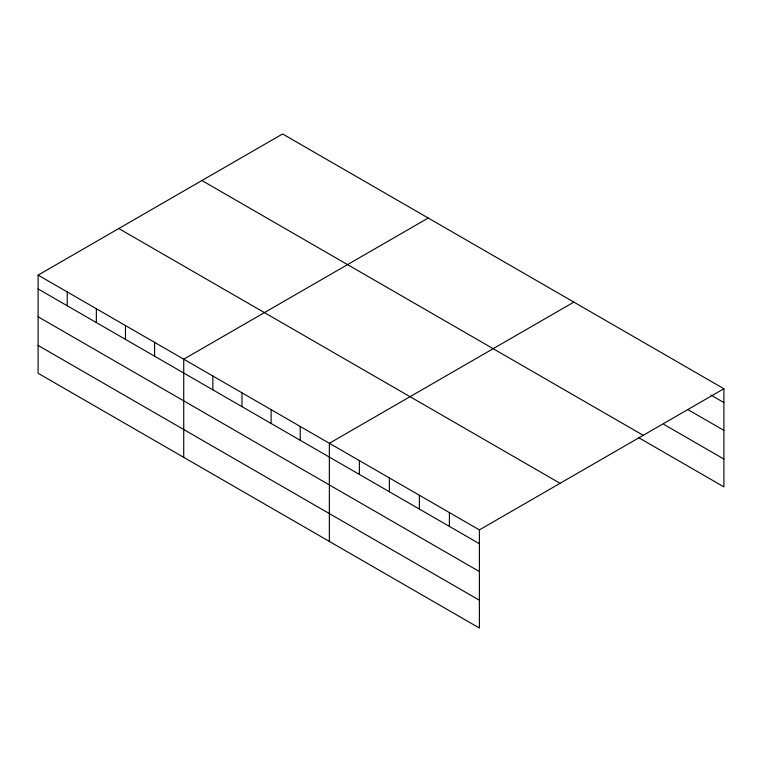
<?xml version="1.0" encoding="UTF-8"?>
<svg xmlns="http://www.w3.org/2000/svg" width="762" height="762" viewBox="0 0 762 762"><rect width="100%" height="100%" fill="white"/><g stroke="black" fill="none" stroke-linecap="round" stroke-linejoin="round"><path stroke-width="1.14" d="M38.1 275.12L479.393 529.895L479.393 628.05L38.1 373.266L38.1 275.12L282.607 133.95L723.9 388.734L723.9 486.88L638.88 437.798M428.234 218.027L183.728 359.197L183.728 457.343M573.862 302.104L329.355 443.274L329.355 541.42M479.393 529.895L723.9 388.734M710.898 395.049L723.9 402.555M687.886 409.594L723.9 430.387M663.883 424.405L723.9 459.057M201.92 180.537L643.214 435.312M118.786 228.533L560.08 483.308M38.1 288.941L479.393 543.725M38.1 316.773L479.393 571.548M38.1 345.443L479.393 600.218M449.389 512.569L449.389 526.399M419.376 495.243L419.376 509.073M389.372 477.917L389.372 491.747M359.359 460.6L359.359 474.421M300.228 426.453L300.228 440.284M271.101 409.642L271.101 423.462M241.983 392.821L241.983 406.651M212.855 376.009L212.855 389.839M154.6 342.376L154.6 356.206M125.473 325.565L125.473 339.385M96.355 308.743L96.355 322.574M67.227 291.932L67.227 305.762"/></g></svg>
